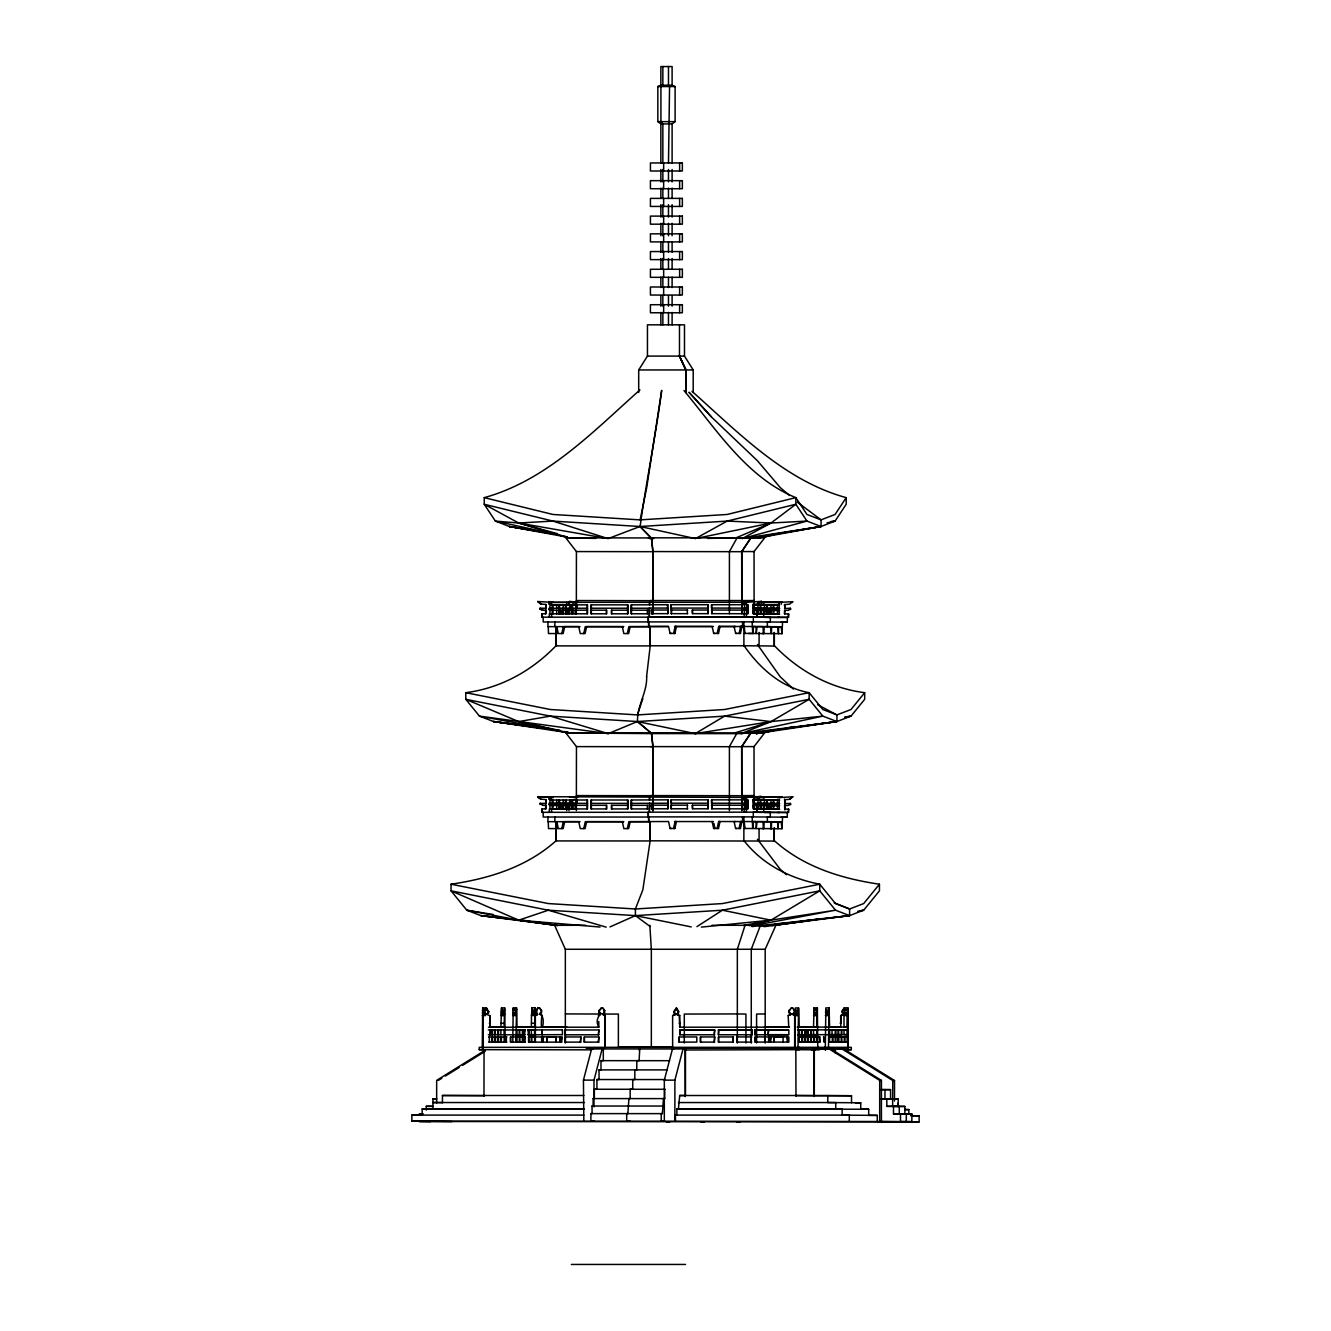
<?xml version="1.0" encoding="UTF-8"?>
<svg xmlns="http://www.w3.org/2000/svg" width="1331" height="1331" viewBox="0 0 1331 1331"><rect width="100%" height="100%" fill="white"/><g stroke="black" fill="none" stroke-linecap="round" stroke-linejoin="round"><path stroke-width="1.5" d="M440.012 1121.484L411.878 1121.234L411.878 1115.095L583.827 1115.112M422.177 1115.112L422.177 1108.973L583.161 1108.989M426.286 1110.104L426.286 1106.311L432.958 1106.311M436.568 1098.874L432.958 1098.874L432.941 1108.989L584.425 1108.989M436.651 1102.983L436.668 1080.373L485.199 1050.209M442.441 1102.55L442.441 1095.496L583.843 1095.496M512.784 1041.957L513.2 1007.866L516.544 1007.866L517.01 1027.116M515.962 1041.957L516.544 1007.866M516.079 1042.007L516.079 1036.849M516.994 1034.686L516.994 1029.861M519.223 1034.669L519.223 1029.845M519.722 1034.669L519.722 1029.845M522.401 1034.686L522.401 1029.845M522.9 1034.669L522.9 1029.845M528.307 1034.669L528.307 1029.828M528.989 1034.669L528.989 1029.828M531.368 1034.653L531.368 1029.811M531.468 1015.486L531.385 1027.066L534.563 1027.066L535.029 1014.372L535.162 1007.8L531.984 1007.8L531.468 1015.486L534.646 1015.486M532.167 1014.372L532.367 1012.725M534.646 1036.816L534.646 1041.973L531.884 1041.99L531.884 1036.832L534.646 1036.816L531.468 1036.816M535.361 1041.923L535.361 1015.503L537.591 1014.455L535.811 1010.578L537.89 1007.833L539.454 1007.833L541.65 1010.479L541.65 1012.409L539.554 1014.322C547.74 1016.335 539.321 1041.724 541.817 1015.503M535.727 1015.47L535.162 1007.8M536.326 1012.508L537.89 1007.833M537.075 1014.455L535.811 1012.508M542.333 1015.503L540.07 1013.49M539.554 1013.49L541.135 1012.409L541.135 1010.479L539.454 1007.833M541.7 1036.816L541.7 1041.973L541.7 1036.816L556.275 1036.832L555.759 1041.99L556.275 1036.832M556.208 840.926L556.225 821.643L556.208 840.926L650.06 840.959L650.077 821.709L629.679 821.693M629.663 626.668L650.077 626.685L650.044 645.918L556.208 645.884L556.208 626.602M565.342 1043.038L565.342 949.269L554.628 925.295L585.673 925.295M684.816 1048.961L591.596 1048.944L583.444 1080.123L583.827 1121.234M664.685 1089.274L664.685 1098.607L663.454 1098.607L662.372 1113.631L590.914 1113.614L590.897 1121.218L594.358 1121.234M663.454 1106.044L592.045 1106.028L592.045 1113.631L590.914 1113.614M664.685 1098.607L593.127 1098.591L593.127 1106.044L592.045 1106.028M593.992 1106.843L594.009 1080.123L602.144 1048.944L603.309 1048.961L603.309 1060.674L600.996 1060.657L600.996 1069.908L599.033 1069.891L599.033 1079.557L596.92 1079.541L596.92 1089.29L594.358 1089.257L594.358 1098.607L593.127 1098.591M639.329 1049.909L639.346 1046.881M774.259 827.583L774.259 841.059L650.027 840.826L650.01 821.576L648.679 821.526L648.247 812.16L757.206 812.176L757.206 808.799L753.163 808.799L753.163 799.465L758.171 799.049L761.299 796.537L746.691 797.336M648.264 617.118L648.713 626.485L650.044 626.502M648.729 821.676L648.729 817.034L543.198 817.034L543.198 812.309M648.713 626.635L648.729 621.993M649.362 812.176L649.728 803.209M667.563 608.067L649.345 608.067L649.345 617.035L757.206 617.052L757.206 613.658L754.278 613.791L754.278 604.84M649.362 604.707L649.345 602.344M651.391 805.172L651.757 808.799L651.391 805.172L667.58 805.172M651.391 610.031L651.741 613.658L651.391 610.031L667.563 610.031M652.922 810.612L652.955 746.608L651.458 732.865L750.95 732.998L741.783 746.724L741.766 810.729L741.633 746.608L750.784 732.865L764.643 732.865L754.011 746.608L754.095 803.109M652.955 613.707L652.972 551.566L651.491 537.824M664.319 1121.234L664.335 1080.14L672.471 1048.944L673.636 1048.961M651.391 808.782L667.946 808.799L667.946 805.072M631.144 803.358L667.946 803.209L667.946 799.848L667.946 808.799M667.929 613.658L667.563 604.707L667.929 613.658L651.375 613.658M671.123 604.707L671.49 613.658L671.123 604.707L708.075 604.723L708.075 608.084L671.49 608.084M671.49 805.072L671.14 808.782L671.14 799.848L708.092 799.848L708.092 803.209L671.49 803.209L671.14 799.848M877.279 1121.501L674.884 1121.234L674.884 1080.14L683.036 1048.944L685.482 1048.978L685.482 1095.563L679.708 1095.513L678.411 1109.006L868.694 1109.239L868.694 1115.378L877.279 1115.378L877.279 1121.501L911.868 1121.634L911.885 1114.03L893.5 1113.931L893.5 1106.344L904.88 1106.444L904.88 1114.03L911.885 1114.03M675.433 1121.251L675.433 1115.112L849.294 1115.128L849.294 1121.251M877.279 1115.378L842.14 1115.128L842.14 1108.989L676.863 1108.989L676.863 1115.128L675.433 1115.112M687.345 808.799L687.345 805.172M687.328 613.658L687.328 610.047M692.37 808.799L692.37 805.172L708.092 805.188L708.075 808.799L692.736 808.799L692.37 805.172M692.353 613.658L692.353 610.047L708.075 610.047L708.075 613.658L692.719 613.658L692.353 610.047M711.569 799.848L711.919 808.799L711.569 805.172L746.924 805.238L746.009 803.259L746.924 803.275L711.569 803.209L711.569 799.848L746.159 799.864M711.553 604.723L711.919 613.658L711.553 610.047L746.907 610.097L745.992 608.134L746.907 608.134L711.553 608.067L711.553 604.723L744.129 604.723M729.388 810.629L729.405 746.608L737.091 732.865M729.405 613.707L729.421 551.566L737.108 537.824L750.983 537.957L741.8 551.683L741.783 613.824L741.666 551.566L750.817 537.824L764.676 537.824L754.045 551.566L754.111 608.067M737.341 1043.038L737.341 949.269L745.061 925.295M745.027 633.44L744.212 626.518L742.565 626.502L742.565 621.843L743.896 621.86L743.896 645.751L774.293 646.017L774.293 632.558M744.096 617.102L744.695 604.39L743.43 601.446L745.659 601.446L747.972 602.278L552.032 602.344M743.863 840.793L743.879 816.901L742.532 816.885L742.532 821.526L744.179 821.543L744.994 828.464M744.096 812.226L744.695 799.515L743.447 796.587L745.676 796.587L747.972 797.419L548.688 796.737L553.23 797.552M745.56 808.865L745.576 799.914M746.325 812.226L746.924 799.515L743.946 799.099M746.308 617.102L746.924 604.39L743.946 603.958M781.114 817.184L787.287 817.184L787.287 812.459L753.296 812.16L753.296 816.885L752.148 816.901L752.697 828.464L753.512 821.56L756.008 821.576L756.258 828.498L757.073 821.593L763.062 821.643L763.312 828.564M540.902 604.041L537.791 601.529L540.902 604.041L545.91 604.457L545.91 608.217L539.887 608.217L542.499 610.18L545.91 610.18L545.91 613.791L541.867 613.791L541.867 617.185L753.313 617.118L753.313 621.843L752.165 621.86L752.73 633.423L753.546 626.518L756.041 626.535L756.274 633.456L757.089 626.552L763.096 626.602L763.329 633.523M756.557 610.047L759.169 608.084L756.557 610.047L753.146 610.047L753.146 613.658L753.163 604.324L758.154 603.908L761.282 601.396L758.154 603.908M753.662 808.915L753.163 805.188L756.773 805.322L756.773 808.949M753.662 803.342L753.163 799.465M753.645 613.774L753.645 610.164M753.645 608.2L753.645 604.84M754.278 803.525L754.278 799.981M754.544 808.949L754.544 805.322M756.84 617.035L756.757 610.197L754.278 610.164M756.857 812.176L756.857 808.799M757.988 805.255L757.988 808.982L760.201 808.982L760.201 800.031L754.028 799.998M757.988 803.392L757.988 800.031L760.201 800.031M759.069 840.959L759.069 829.396M759.186 804.207C759.003 801.761 759.086 806.336 756.224 805.188M759.103 645.918L759.103 632.425M760.201 604.89L757.971 604.89L757.971 613.841L760.201 613.841L760.201 604.89L754.028 604.856M761.498 604.923L761.498 602.411L779.567 601.778L781.779 601.778L781.28 604.274M763.395 805.388L761.182 805.388L761.182 808.998L763.395 808.998L763.395 805.388L760.783 805.371M763.395 610.247L761.166 610.247L761.166 613.857L763.395 613.857L763.395 610.247L760.766 610.23M763.711 617.251L763.728 608.284M763.728 604.923L763.728 602.411M763.728 812.392L763.728 803.425M764.443 604.956L764.443 613.89L769.867 613.924L769.867 610.313L764.044 610.264L764.044 613.874L766.673 613.89L766.673 604.956M764.709 1041.99L764.709 1036.832M765.026 612.044L765.026 608.317M765.075 1034.669L765.075 1029.828M765.192 1043.038L765.192 949.269L775.906 925.295L772.047 925.295M767.255 800.097L767.255 809.032L769.884 809.065L769.884 805.455L767.255 805.421M767.371 626.651L767.371 621.993L770.316 621.993L770.316 617.351L753.313 617.118M767.255 604.956L767.238 613.907L769.867 613.924M767.338 821.676L767.338 817.034L770.283 817.034L770.283 812.392L764.11 812.392M767.638 613.924L767.638 610.313M767.654 809.065L767.654 805.455M768.087 1034.669L768.603 1029.828L768.087 1034.669L788.251 1034.669M768.453 613.924L768.453 610.313M768.469 809.065L768.469 805.455M769.152 1036.832L768.636 1041.99L768.636 1036.832L783.61 1036.832M770.948 608.367L770.948 605.006M770.948 803.508L770.948 800.147M773.81 805.488L773.793 809.098L779.667 809.148L770.948 809.098L770.948 805.471L779.667 805.538L773.527 805.505M773.81 803.508L773.81 800.164M773.793 613.957L773.793 610.347M773.793 608.383L773.793 605.023M777.437 800.214L777.437 809.148L773.527 809.115M777.437 614.007L777.437 610.397M777.437 608.616L777.437 605.073M779.201 809.082L779.201 800.131M779.184 613.94L779.201 605.006M783.094 1041.99L783.094 1036.832M784.907 610.23L784.558 613.94L784.558 610.33L787.969 610.33L790.581 609.348L790.215 608.367L790.581 609.348M784.558 604.607L784.907 608.367L784.558 604.607L789.566 604.191L792.677 601.679L792.427 602.494M784.924 803.508C784.175 787.403 785.456 821.66 784.558 805.455L787.969 805.471L790.581 804.49L790.231 803.491L790.581 804.49M788.251 812.459L788.618 809.082L788.618 812.459L777.92 812.459M788.235 617.318L788.601 613.94L788.601 617.334L777.903 617.318M802.011 1029.845L802.011 1034.669L797.568 1034.669M806.237 1029.845L805.721 1034.669L806.237 1029.845L841.308 1029.845L841.308 1034.669L838.131 1034.669L838.131 1029.845M851.524 1102.783L851.524 1095.729L814.306 1095.729L814.322 1049.144M819.963 1042.007L819.447 1036.849L819.963 1042.007L798.65 1042.106L798.65 1036.949L813.823 1036.899L813.823 1042.057L811.378 1042.057L811.378 1036.899L813.823 1036.899M679.708 1095.513L827.799 1095.513L827.799 1102.567L860.741 1102.783L860.741 1109.239L868.694 1109.239M835.369 1053.17L835.369 1049.261L818.465 1049.144M835.735 1109.006L835.735 1102.55L678.411 1102.55M843.505 1014.405L841.209 1015.52L840.693 1027.099L797.202 1027.099M840.693 1023.24L840.693 1015.52L842.989 1014.405L841.758 1011.477L844.32 1007.833L842.273 1011.46L843.505 1013.773M847.298 1015.52L847.814 1048.046L847.814 1015.52L844.02 1015.503L844.02 1027.066L847.198 1027.066L847.83 1007.833L848.246 1048.013L816.269 1048.046M879.691 1121.501L879.708 1080.406L829.446 1049.144L831.16 1049.161L881.421 1080.406L881.405 1121.517M884.982 1098.94L884.982 1089.59M881.405 1098.89L898.209 1098.99L898.209 1106.444L886.812 1106.344L886.812 1098.89M890.572 1098.99L890.572 1089.64L881.089 1089.557M892.619 1106.394L892.802 1080.522L842.54 1049.261L844.253 1049.277L894.515 1080.539L894.499 1101.086M898.059 1106.377L898.059 1103.149M899.29 1113.98L899.29 1106.394M900.488 1113.931L900.488 1121.517L911.868 1121.634M906.278 1121.584L906.295 1113.98L893.5 1113.931M908.84 1113.698L908.84 1109.605L904.747 1109.572L908.84 1109.605M430.662 1121.6L419.282 1121.501L919.122 1121.9L919.122 1115.761L911.136 1115.677M485.216 1049.76L479.227 1049.66L479.243 1047.331L851.291 1047.331L851.291 1049.66L845.318 1049.76M483.968 1096.262L484.051 1049.677M576.34 613.707L576.423 551.566L565.775 537.824L651.408 537.957L652.872 551.683L652.789 613.824M576.356 810.629L576.456 746.608L565.808 732.865L651.441 732.998L652.905 746.724L652.822 810.729M744.428 828.464L771.364 828.631L771.614 821.726L777.603 821.776L777.853 828.697L778.668 821.776L781.164 821.809L781.979 828.731L782.545 817.167L787.287 817.184L752.148 816.901M748.571 633.473L782.012 633.689L782.561 622.143L787.32 622.143L787.32 617.434L764.144 617.351M779.051 604.274L779.567 601.778M743.447 796.587L781.796 796.903L753.246 797.618M500.905 1027.183L501.488 1007.916L504.665 1007.916L505.231 1042.023M488.477 1027.183L504.083 1027.183L504.665 1007.916M797.935 1027.199L813.54 1027.133L814.006 1007.883L817.35 1007.9L817.766 1048.079L794.823 1048.163L795.389 1007.95L798.567 1007.95L799.149 1027.216L816.718 1027.133L817.35 1007.9M844.02 1015.503L844.486 1007.833L847.83 1007.833M482.304 1048.113L482.704 1007.933L483.236 1010.578M482.371 1010.678L485.549 1010.678L486.048 1007.933L482.704 1007.933M798.001 1048.163L798.567 1007.95M825.303 1048.096L825.869 1007.883L829.047 1007.883L829.646 1027.149M828.481 1048.096L829.047 1007.883M646.567 676.83L650.377 644.52M650.077 841.242L642.856 889.774L635.403 908.99L635.403 915.612L650.077 926.459M661.707 390.499C655.701 435.969 646.217 481.29 640.128 526.51L651.907 538.539M661.623 390.499L646.716 487.595L640.128 519.872L727.175 514.465L795.838 497.644L806.969 514.465L821.061 519.872L835.086 514.465L846.2 497.644C784.625 480.741 738.406 432.575 692.02 391.331M773.86 645.119C798.034 670.558 829.679 688.21 864.684 692.686L864.684 699.307L850.991 716.128L836.9 721.535L741.217 733.647L651.724 733.581L637.516 721.535C636.917 706.112 647.116 692.569 646.683 676.83M675.116 626.485L673.602 633.406L674.933 633.423L676.447 626.502L675.116 626.485L712.135 626.502L713.682 633.406L715.013 633.423M718.69 626.502L717.176 633.406L718.507 633.423L720.038 626.502L718.69 626.502L742.565 626.502M674.917 828.464L676.431 821.543L675.083 821.526L673.569 828.448L674.917 828.464L670.075 828.448L668.528 821.526L628.881 821.676L627.334 828.597M740.452 633.423L741.983 626.502L740.635 626.502L739.121 633.406L740.452 633.423L735.627 633.406L734.08 626.502L735.427 626.502L719.405 626.485M718.657 821.526L717.143 828.448L718.49 828.464L720.004 821.543L718.657 821.526L756.008 821.576M740.435 828.464L741.949 821.543L740.618 821.526L739.088 828.448L740.435 828.464L735.594 828.448L734.063 821.526L735.394 821.543M561.798 633.556L563.346 626.635M564.677 626.635L563.146 633.556L558.305 633.556L556.791 626.635M583.743 633.556L585.291 626.635L623.657 626.635M586.622 626.635L585.091 633.556L580.249 633.556L578.735 626.635M561.815 828.597L563.346 821.676M564.693 821.676L563.146 828.597L558.321 828.597L556.807 821.676M583.76 828.597L585.307 821.676L623.657 821.676M627.334 633.556L628.864 626.635L668.345 626.502M586.638 821.676L585.108 828.597L580.266 828.597L578.752 821.676M630.195 626.635L628.665 633.556L623.823 633.556L622.309 626.635M630.212 821.676L628.681 828.597L623.84 828.597L622.326 821.676M483.236 1012.525L482.97 1014.422M568.187 732.732L493.568 721.535L479.476 716.128L465.783 699.307L465.783 692.686L550.352 709.506L637.399 714.913L642.806 698.592M760.933 796.537L758.171 799.049M789.566 799.332L792.694 796.82L789.566 799.332L784.558 799.748M598.95 1010.628L601.679 1007.966L598.95 1010.628L598.95 1012.558L601.063 1013.623L598.95 1012.558M673.736 1012.858L675.499 1013.873L673.736 1011.577L676.63 1007.95L678.694 1011.577L676.93 1014.521L679.758 1015.62L679.742 1027.216L788.734 1027.166L788.202 1015.603L790.98 1014.422L788.884 1012.508L788.884 1010.578L791.596 1007.933M760.483 925.295L751.266 949.269L751.266 1043.121M482.72 1048.196L482.704 1015.669L485.05 1014.555L483.819 1011.61L486.181 1007.983L488.76 1011.61L487.013 1014.555L489.825 1015.653L489.825 1027.249L598.8 1027.216L598.8 1021.426M485.565 1013.906L484.318 1011.61L486.697 1007.983M638.697 392.479L638.697 369.951L647.448 356.092L647.448 324.831L684.483 324.831L684.483 356.092L693.201 369.951L693.201 392.479M864.684 692.686L850.991 709.506L836.9 714.913L822.841 709.506L809.148 692.686C781.314 687.595 759.485 668.062 743.846 645.369M774.01 840.377C803.342 866.897 841.109 878.56 879.442 884.217L863.686 903.566L849.594 908.99L835.502 903.566L819.746 884.217C790.132 878.46 762.779 864.668 743.879 840.543M674.251 1012.858L675.033 1010.162M639.928 389.933C593.077 431.643 546.475 480.508 484.251 497.644L484.251 504.266L495.382 521.087L509.474 526.51L567.222 537.142M556.608 645.119C532.433 670.558 500.772 688.21 465.783 692.686M487.013 1013.906L488.76 1012.908M676.93 1013.873L678.694 1012.858M586.139 1048.163L605.256 1048.163L605.256 1015.636L603.026 1014.588L604.79 1010.711L602.727 1007.983L601.163 1007.966M603.026 1013.623L604.806 1012.641M792.943 1013.59L794.723 1012.608L792.943 1014.555L795.173 1015.603L792.943 1014.555M672.105 123.899L675.1 121.637L675.1 86.548L672.105 85.234L660.858 85.234L657.847 86.548L657.847 121.637L660.858 123.899L672.105 123.899L672.105 163.264M556.474 840.377C527.143 866.897 489.375 878.56 451.043 884.217L451.043 890.838L466.798 910.204L480.89 915.612L556.275 925.361M788.884 1010.578L790.481 1009.547M696.928 926.626L722.45 910.204L819.746 890.838L835.502 910.204L849.594 915.612L863.686 910.204L879.442 890.838L879.442 884.217M438.365 1080.389L441.842 1078.243M445.303 1076.08L459.178 1067.462M462.639 1065.299L485.183 1051.29M537.591 1014.455L535.361 1015.503M568.187 732.516L479.476 716.128L608.234 733.647L637.399 721.535L651.757 733.597L567.855 732.982L518.674 721.585L465.783 699.307L550.352 716.128L637.399 721.535L695.248 733.631L724.58 716.128L809.148 699.307L822.841 716.128L836.933 721.535L836.9 714.913L817.716 704.731M598.285 1015.636C605.073 1011.676 593.06 1017 598.8 1027.216M788.202 1015.603L790.98 1014.422M482.704 1015.669L485.565 1014.555M672.621 1015.62L675.499 1014.521L672.621 1015.62L672.637 1048.163L795.189 1048.113M609.997 926.908L635.403 915.612L722.45 910.204L770.932 920.17L835.502 910.204L751.965 925.81M781.214 532.916L757.256 538.157L820.994 526.51L835.086 521.087L846.2 504.266L846.2 497.644M651.608 538.556L639.978 526.51L608.084 538.622L552.931 521.087L484.251 504.266L518.674 523.016L568.653 537.94L595.623 538.406M759.801 602.494L781.779 601.778M777.271 797.702L779.567 796.903M779.484 797.702L781.796 796.903M734.679 732.982L770.998 721.585L822.841 716.128L741.217 733.647L770.998 721.585L809.148 699.307L809.148 692.686L724.58 709.506L637.516 714.913M763.728 537.358L773.344 534.496M759.169 537.524L765.009 535.911M749.553 925.711L770.932 920.17L819.746 890.838L819.746 884.217L722.45 903.566L635.403 908.99L548.339 903.566L451.043 884.217M762.613 732.982L774.409 730.237M827.1 522.85L835.086 521.087L831.21 521.419M748.255 733.597L836.933 721.535L756.224 733.631L766.14 731.484M697.411 538.19L771.015 523.016L806.969 521.087L821.061 526.51L821.061 519.872L797.319 502.136M743.214 925.527L770.932 920.17L701.37 927.108M811.76 920.17L817.75 919.022M857.696 911.352L863.686 910.204L859.61 910.87M756.224 733.631L782.428 728.789M788.484 727.674L794.54 726.56M844.935 717.243L850.991 716.128L845.118 716.943M749.237 538.556L821.061 526.51L744.212 538.306M750.235 538.206L820.994 526.51M772.146 925.078L776.223 924.413M780.282 923.747L784.358 923.098M695.248 733.631L770.998 721.585L724.58 716.128L637.516 721.535M774.709 925.344L809.697 920.453M749.17 733.581L836.9 721.535M771.847 925.561L809.764 920.436M764.027 926.675L849.594 915.612L849.594 908.99L834.221 902.817M759.103 926.426L849.594 915.612L751.948 926.576M801.595 921.035L809.73 920.337M761.282 601.396L747.04 602.211M778.086 602.494L792.677 601.679M747.057 797.352L761.299 796.537M778.086 797.618L792.694 796.82M707.543 538.406L735.81 537.94L771.015 523.016L795.838 504.266L795.838 497.644C746.758 477.629 716.727 429.78 683.968 390.532M765.192 1013.923L756.59 1014.072L756.59 1042.972M828.414 1027.133L847.198 1027.066M797.851 1029.944L810.829 1029.911L810.829 1034.736L797.851 1034.786M828.331 1029.878L847.215 1029.811L847.215 1034.653L828.331 1034.719M816.735 1034.719L811.311 1034.736L811.311 1029.911L816.735 1029.878L816.735 1034.719L813.557 1034.719L813.557 1029.878M847.215 1036.816L844.935 1036.832L844.935 1041.99L847.215 1041.973L847.215 1036.816L829.13 1036.882L829.13 1042.04L847.215 1041.973M604.108 1014.039L618.383 1014.072L618.383 1047.098L671.939 1047.148M649.545 538.589L653.687 538.573M602.727 1007.983L604.79 1010.711M792.644 1007.933L794.723 1010.678L792.644 1007.933L791.08 1007.933M486.181 1007.983L487.462 1010.196M676.115 1007.95L677.396 1010.162M486.946 1010.196L488.76 1011.61M676.88 1010.162L678.694 1011.577M788.884 1012.508L790.98 1013.59M603.026 1014.588L605.256 1015.636M489.825 1015.653L489.825 1027.249M676.93 1014.521L679.758 1015.62M531.468 1023.206L534.646 1023.206M679.243 1015.62L679.742 1027.216M515.779 1027.099L534.563 1027.066M515.613 1029.845L525.129 1029.828M527.658 1029.828L534.546 1029.811L534.546 1034.653L527.658 1034.653M524.797 1029.978L524.281 1034.819L524.797 1029.978L488.311 1029.928M528.507 1029.978L529.023 1034.819L528.507 1029.978L561.898 1029.828M562.431 1029.978L562.431 1034.803M564.926 1029.978L564.926 1034.803L564.926 1029.978L598.917 1029.961L598.401 1034.786L598.917 1029.961M714.73 1034.769L679.858 1034.786L679.858 1029.961L714.73 1029.944L714.215 1034.786L714.73 1029.944M752.348 1034.769L718.424 1034.769L718.424 1029.944L752.348 1029.928L751.832 1034.769L752.348 1029.928M788.834 1029.911L788.834 1034.753L754.86 1034.769L754.86 1029.928L788.251 1029.828M515.613 1034.686L525.129 1034.669M679.858 1034.786L680.374 1029.961M718.424 1034.769L718.94 1029.944M754.86 1034.769L755.376 1029.928M528.989 1036.832L531.202 1036.832L531.202 1041.99L528.59 1042.14L528.59 1036.982L529.106 1042.14M489.292 1036.999L489.425 1042.073M510.555 1036.999L510.555 1042.156L510.555 1036.999L524.813 1036.982L524.813 1042.14M524.813 1036.982L524.298 1042.14M543.381 1036.982L542.882 1042.14L543.381 1036.982L528.59 1036.982M546.908 1036.982L546.908 1042.14L546.908 1036.982L561.882 1036.982L561.366 1042.14L561.882 1036.982M565.292 1036.982L565.309 1042.123L565.292 1036.982L580.915 1036.965L580.399 1042.123L580.915 1036.965M584.342 1036.965L584.342 1042.123L584.342 1036.965L598.917 1036.965L598.401 1042.123L598.917 1036.965M679.226 1036.965L679.226 1042.123L679.226 1036.965L696.795 1036.949L696.795 1042.106L679.226 1042.123M700.489 1036.949L700.489 1042.106L700.489 1036.949L714.73 1036.949L714.215 1042.106L714.73 1036.949M718.524 1036.949L718.524 1042.106L718.524 1036.949L733.314 1036.949L732.799 1042.09L733.314 1036.949M736.825 1036.949L736.825 1042.09L736.825 1036.949L751.799 1036.932M755.226 1036.932L755.226 1042.09L755.226 1036.932L770.849 1036.932L770.333 1042.09L770.849 1036.932M774.259 1036.932L774.259 1042.09L774.259 1036.932L788.834 1036.916L788.834 1042.073L755.226 1042.09M811.561 1049.726L815.67 1049.726M845.069 1049.677L851.291 1049.66M657.847 86.548L675.1 86.548M657.847 121.637L675.1 121.637M647.448 356.092L684.483 356.092M638.697 369.951L693.201 369.951M648.397 537.824L737.108 537.824M652.972 551.566L741.8 551.683M741.666 551.566L754.045 551.566M650.643 600.547L754.111 600.547M569.435 602.344L569.186 601.529L577.687 601.995M552.165 608.284L552.165 604.524L549.187 604.108L548.671 601.595L553.214 602.411M548.721 602.411L576.839 602.411M549.187 604.108L552.165 604.524M572.663 604.041L577.305 604.457M545.91 604.457L545.544 613.791M744.695 604.39L746.924 604.39M550.918 604.856L587.52 604.856L587.52 613.791L549.337 613.857L549.337 617.251M667.929 604.723L631.127 604.856L631.127 613.791L647.681 613.791M550.801 604.923L558.904 604.923L558.904 613.857M559.27 604.923L565.442 604.923L565.442 613.857M572.247 604.923L576.439 604.923M753.013 605.006L757.406 605.006M761.066 605.006L779.667 605.073L773.527 605.039M759.169 608.084L753.146 608.084L753.163 604.324M587.52 608.217L549.021 608.284L549.437 610.247L587.52 610.18M590.997 608.217L627.933 608.217M631.127 608.217L649.711 608.217M753.013 608.35L757.406 608.367M757.971 608.25L760.201 608.25L754.028 608.217M761.066 608.35L779.667 608.433L773.527 608.4M784.558 608.367L790.581 608.367M539.887 609.199L542.865 610.18M549.021 609.265L551.666 610.247M743.779 609.116L745.992 609.116M687.694 610.047L671.49 610.047M590.997 610.18L606.703 610.18L606.703 613.791L590.997 613.791L590.997 604.856L627.933 604.856L627.933 613.791L611.378 613.791L611.378 610.18L627.933 610.18M631.127 610.18L647.681 610.18M756.757 610.197L754.527 610.197L754.527 613.807L756.757 613.807M757.971 610.23L760.201 610.23L757.572 610.197L757.572 613.807L760.201 613.841M764.443 610.28L769.867 610.313M671.123 613.658L687.694 613.658M711.553 613.658L746.907 613.724M753.146 613.658L757.206 613.658M784.558 613.94L788.601 613.94M753.313 621.843L543.181 621.993L543.181 617.268M781.131 622.143L787.32 622.143L752.165 621.86M648.713 626.485L668.561 626.485L670.092 633.406L671.44 633.423M580.066 626.635L547.939 626.635L547.939 621.993M674.518 626.518L713.483 626.502M739.82 626.468L756.041 626.535M756.89 626.602L770.582 626.668L771.398 633.589L771.647 626.685L777.637 626.735L778.452 633.656L778.702 626.751L781.197 626.768L782.012 633.689M771.431 626.735L781.197 626.768M670.092 633.406L674.933 633.423M713.682 633.406L718.507 633.423M744.462 633.423L753.296 633.44M557.323 633.556L548.488 633.556L548.239 626.635M743.896 645.751L650.044 645.785L650.044 626.535M650.643 746.608L741.783 746.724M741.633 746.608L754.011 746.608M650.659 795.589L741.766 795.705M741.7 795.589L754.078 795.589M542.865 805.322L539.904 803.358L545.926 803.358L545.926 799.598L540.918 799.182L537.791 796.67L552.398 797.485M538.057 797.485L540.918 799.182M761.515 797.552L763.728 797.552L763.728 800.064L761.515 800.064M548.738 797.552L549.187 799.249L552.182 799.665L552.182 803.425L549.038 803.425L549.453 805.388L552.182 805.388L552.182 808.998L549.354 808.998L549.354 812.392M744.695 799.515L746.924 799.515M545.926 799.598L545.56 808.932M549.187 799.249L552.182 799.665M552.764 800.064L587.52 799.998L587.52 808.932L552.931 808.932L553.047 800.064M667.946 799.848L631.144 799.998L631.144 808.932L647.698 808.932M753.03 800.131L757.422 800.131M761.082 800.131L779.667 800.214L773.527 800.181M552.931 803.358L587.52 803.358M590.997 803.358L627.949 803.358M760.201 803.392L753.529 803.225M552.764 803.425L558.904 803.425M559.286 803.425L565.459 803.425M566.024 803.425L571.931 803.425M572.247 803.425L576.456 803.425M761.082 803.491L779.667 803.575L773.527 803.541M784.558 803.491L790.581 803.508M743.779 804.257L746.009 804.257M539.904 804.34L540.253 803.358M549.038 804.406L551.683 805.388M542.516 805.322L545.926 805.322L545.926 808.932L541.867 808.932L541.867 812.309L649.362 812.309L649.362 803.358M552.931 805.322L587.52 805.322M590.997 805.322L606.72 805.322L606.72 808.932L590.997 808.932L590.997 799.998L627.949 799.998L627.949 808.932L611.395 808.932L611.395 805.322L627.949 805.322M631.144 805.322L647.698 805.322M687.694 805.172L671.49 805.172M757.988 805.355L760.201 805.355L757.589 805.338L757.589 808.949L760.201 808.982M552.764 805.388L558.904 805.388M565.459 805.388L562.83 805.388L562.83 808.998L565.459 808.998L565.459 800.064M566.024 805.388L568.653 805.388L568.653 808.998L566.024 808.998L566.024 800.064M571.931 805.388L569.302 805.388L569.302 808.998L571.931 808.998L571.931 800.064M572.496 805.388L575.125 805.388L575.125 808.998L572.496 808.998L572.496 800.064M764.46 805.421L769.884 805.455M671.14 808.782L687.694 808.799M711.569 808.799L746.924 808.849M552.764 808.998L558.904 808.998L558.904 800.064M769.884 809.065L764.46 809.032L764.46 800.097L766.689 800.097L766.673 809.032L764.061 809.015L764.061 805.388L766.689 805.421M784.558 809.082L788.618 809.082M648.247 816.885L753.296 816.885M580.083 821.676L547.939 821.676L547.939 817.034M674.501 821.56L713.449 821.543M756.857 821.643L770.549 821.709L771.364 828.631M771.414 821.776L781.164 821.809M557.34 828.597L548.505 828.597L548.256 821.676M712.118 821.526L713.649 828.448L718.49 828.464M781.979 828.731L770.15 828.697M711.952 925.295L752.78 925.295M565.342 949.269L765.192 949.269M482.604 1009.414L485.782 1009.414M513.101 1009.364L516.278 1009.364M817.45 1009.38L814.273 1009.38L814.006 1007.883M844.386 1009.43L847.564 1009.43M516.644 1009.48L513.467 1009.48L513.367 1007.866M813.907 1009.497L817.084 1009.497M501.371 1010.113L504.549 1010.113M531.851 1010.013L535.328 1010.013M795.206 1010.162L798.4 1010.162M825.686 1010.096L828.88 1010.096M813.64 1010.545L816.818 1010.545M844.12 1010.479L847.298 1010.479M512.868 1010.612L516.045 1010.612M501.155 1011.543L504.333 1011.543M531.651 1011.427L534.829 1011.444M795.006 1011.577L798.184 1011.577M825.486 1011.51L828.664 1011.51M813.64 1012.475L816.818 1012.475M844.12 1012.409L847.298 1012.409M482.371 1012.608L485.549 1012.608M512.868 1012.542L516.045 1012.542M531.651 1012.725L534.829 1012.725M501.155 1012.824L504.333 1012.824M795.006 1012.858L798.184 1012.858M825.486 1012.808L828.664 1012.808M482.571 1013.59L485.748 1013.59M513.067 1013.523L516.245 1013.523M813.907 1013.54L817.084 1013.54M844.386 1013.473L847.564 1013.473M501.354 1013.839L504.532 1013.839M531.851 1013.74L535.345 1013.74M795.206 1013.873L798.384 1013.873M825.686 1013.806L828.864 1013.806M531.851 1014.372L535.345 1014.372M813.907 1014.388L817.084 1014.388M844.386 1014.322L847.564 1014.322M482.571 1014.555L485.748 1014.555M501.354 1014.472L504.532 1014.472M513.067 1014.488L516.245 1014.488M795.206 1014.521L798.384 1014.521M825.686 1014.455L828.864 1014.455M482.304 1015.603L485.482 1015.603M500.988 1015.586L504.166 1015.586M512.784 1015.536L515.962 1015.536M794.823 1015.62L798.001 1015.62M813.54 1015.57L816.718 1015.57M825.303 1015.553L828.481 1015.553M840.177 1023.24L841.209 1023.24M489.309 1023.389L490.34 1023.389M500.905 1023.323L504.166 1023.323M679.243 1023.356L680.257 1023.356M541.817 1027.066L566.89 1027.083M764.46 1027.083L789.533 1027.083M797.568 1029.845L804.739 1029.928L804.739 1034.769L801.561 1034.769L801.561 1029.928M847.215 1029.811L844.037 1029.811L844.037 1034.653L847.215 1034.653M679.858 1029.961L714.215 1029.944M718.424 1029.944L751.832 1029.928M754.86 1029.928L788.318 1029.928M806.237 1034.669L840.061 1034.686M488.311 1034.753L524.797 1034.819M528.507 1034.819L561.898 1034.653M564.926 1034.803L598.917 1034.786M810.829 1034.736L807.651 1034.736L807.651 1029.911M522.151 1036.849L525.329 1036.849L522.983 1036.849L522.983 1042.007L525.329 1041.99L510.555 1042.156M813.557 1036.882L819.963 1036.849M488.677 1036.932L506.861 1036.999M488.677 1042.073L506.861 1042.156M528.59 1042.14L561.882 1042.123M565.309 1042.123L580.915 1042.123M584.342 1042.123L598.917 1042.123M700.489 1042.106L714.73 1042.106M718.524 1042.106L733.314 1042.09M736.825 1042.09L751.799 1042.09M818.099 1049.144L831.16 1049.161M833.273 1049.277L844.253 1049.277M600.996 1060.657L669.576 1060.691M599.033 1069.891L667.33 1069.891M596.92 1079.541L665.3 1079.557M583.444 1080.123L594.009 1080.123M664.335 1080.14L674.884 1080.14M594.358 1089.257L665.217 1089.29M880.723 1089.64L890.572 1089.64M484.234 1095.712L442.441 1095.496M584.425 1102.534L432.941 1102.534L442.741 1102.617M855.217 1102.783L860.741 1102.783M886.812 1106.344L904.88 1106.444M422.776 1113.914L419.282 1113.897L423.008 1113.947M910.837 1115.761L919.122 1115.761M411.878 1121.234L674.884 1121.234M571.365 1264.45L685.532 1264.45M576.423 551.566L652.872 551.683M576.356 600.547L652.806 600.664M564.377 626.602L578.652 626.618M586.821 626.618L623.54 626.651M576.456 746.608L652.905 746.724M576.373 795.589L652.839 795.705M564.394 821.643L578.669 821.66M586.838 821.66L623.557 821.693M479.227 1049.66L591.513 1049.843M565.342 1013.923L600.031 1014.022M757.821 602.361L779.484 602.56M708.075 604.723L708.075 613.658M760.766 608.267L773.161 608.367M773.161 610.347L770.682 610.313L770.682 613.924L773.161 613.957L773.178 605.006L760.766 604.906L760.766 613.841L763.395 613.857M773.527 610.363L779.667 610.397L770.948 610.347L770.948 613.957L779.65 614.007L773.527 613.974M755.991 617.185L779.184 617.384M770.582 626.668L764.16 626.618L763.894 633.523L762.563 633.589M735.627 633.406L736.958 633.423M649.728 797.336L649.728 799.848M708.092 799.848L708.075 808.799M760.783 803.392L773.178 803.508M756.773 805.322L754.278 805.305L754.278 808.915L757.206 808.799M773.178 805.471L770.699 805.455L770.699 809.065L773.178 809.098L773.178 800.147L760.783 800.031L760.783 808.982L763.395 808.998M755.991 812.326L779.201 812.526M770.549 821.709L764.127 821.66L763.878 828.564L762.53 828.631M735.594 828.448L736.925 828.464M713.649 828.448L714.98 828.464L713.832 823.273M670.075 828.448L671.406 828.464M819.397 1049.86L795.838 1049.677L795.971 1096.262M639.729 1048.961L639.113 1060.674L636.8 1060.657L636.784 1069.908L634.837 1069.891L634.837 1079.557L632.724 1079.541L632.724 1089.29L630.162 1089.257L630.162 1098.607L628.931 1098.591L627.833 1113.631L626.701 1113.614L626.701 1121.218L630.145 1121.251M591.596 1048.944L593.376 1048.961M879.708 1080.406L881.421 1080.406M892.802 1080.522L894.515 1080.539M827.799 1095.513L851.524 1095.729M796.354 1095.563L814.306 1095.729M881.089 1098.907L898.209 1098.99M432.958 1098.874L436.684 1098.907M426.286 1106.311L431.876 1106.36M676.863 1108.989L678.411 1109.006M422.177 1108.973L432.459 1109.072M662.372 1113.631L661.241 1113.614L661.224 1121.218L664.685 1121.251M411.878 1115.095L421.927 1115.178M879.175 1121.517L890.572 1121.634M891.138 1121.634L919.122 1121.9M736.642 1121.883L740.103 1121.917M700.838 1121.883L704.299 1121.917M666.315 1121.883L669.776 1121.917M440.594 1121.501L451.974 1121.6M569.186 601.529L577.321 601.995M537.791 601.529L550.352 602.228M569.202 796.67L577.687 797.136M537.791 796.67L552.032 797.485M639.978 519.872L552.931 514.465L484.251 497.644M639.978 526.51L552.931 521.087L518.674 523.016L495.382 521.087L567.206 536.842M600.048 927.042L518.724 920.17L466.798 910.204L493.235 914.497M573.861 799.315L577.321 799.598M737.407 538.107L740.602 538.439M507.344 918.59L480.89 915.612L528.191 921.268M511.403 919.039L517.509 919.721M523.615 920.403L529.705 921.102M535.811 921.784L539.887 922.233M532.3 921.767L548.755 923.731M532.317 726.859L493.568 721.535L524.081 725.412M493.518 721.535L541.9 728.107M545.926 728.656L549.953 729.205M556.009 730.037L560.035 730.586M556.641 925.295L518.724 920.17L451.043 890.838L548.339 910.204L606.187 927.141M536.41 727.425L542.516 728.257M546.608 728.822L550.685 729.388M554.761 729.937L558.837 730.503M557.839 925.627L518.724 920.17L548.339 910.204L635.403 915.612L691.238 926.908M531.651 529.921L509.407 526.51L553.297 533.864M509.474 526.51L537.774 531.185M541.817 531.851L545.86 532.516M549.903 533.199L553.946 533.864M606.054 538.256L518.674 523.016L557.656 533.764M560.351 730.619L518.674 721.585L550.352 716.128L608.234 733.647M564.311 731.484L568.287 732.349M548.671 601.595L550.984 602.411L551.417 604.108M548.688 796.737L551.001 797.552L551.417 799.249M743.43 601.446L745.743 602.278L746.159 603.958M789.632 495.531L780.265 487.595L757.439 460.759L711.353 416.886L688.992 392.279L711.42 416.886M786.438 874.75L780.232 869.293L757.422 839.229M793.392 689.075L780.265 676.83L757.439 644.52M685.781 392.479L685.781 369.951L679.476 356.092L679.476 324.831M685.781 369.951L679.476 356.092L686.097 369.951L686.097 392.479M502.053 1015.586L501.488 1007.916M746.175 799.099L745.676 796.587M532.367 1011.427L531.984 1007.8M649.844 925.295L651.341 949.269L651.341 1047.198M556.508 626.635L556.757 633.556M556.524 821.676L556.774 828.597M825.37 1046.881L825.37 1050.109M825.37 1047.331L825.386 1049.909M813.807 1049.86L813.923 1096.445M799.449 1047.331L799.449 1049.66L685.099 1049.993L685.232 1096.578M639.346 1047.331L639.346 1050.109M794.657 1015.603L794.674 1048.113M794.208 1010.678L794.208 1012.608M793.459 1013.59L793.459 1014.555M790.481 1013.59L790.481 1014.422M789.399 1010.578L789.399 1012.508M774.293 632.524L774.293 646.017M774.259 829.496L774.259 841.059M751.283 1036.932L751.283 1042.09M678.178 1011.577L678.178 1012.858M604.74 1015.636L604.74 1048.163M604.291 1010.711L604.291 1012.641M603.542 1013.623L603.542 1014.588M600.547 1013.623L600.547 1014.472M599.466 1010.628L599.466 1012.558M506.346 1036.999L506.346 1042.156M488.244 1011.61L488.244 1012.908M483.22 1015.653L483.22 1048.196M841.791 1029.845L841.791 1034.669M838.613 1029.845L838.613 1034.669M838.048 1036.849L838.048 1042.007M835.901 1029.861L835.901 1034.703M835.219 1029.861L835.219 1034.703L832.041 1034.703L832.041 1029.861M829.662 1029.895L829.662 1034.719M808.133 1029.911L808.133 1034.736M807.568 1036.916L807.568 1042.073M805.421 1029.928L805.421 1034.753M799.182 1029.961L799.182 1034.786M745.926 1042.972L745.926 1014.072L737.341 1013.923L684.3 1014.072L684.3 1042.972M679.625 162.948L679.625 171M679.625 180.667L679.625 188.719M679.625 198.386L679.625 206.438M679.625 216.104L679.625 224.174M679.625 233.84L679.625 241.893M679.625 251.559L679.625 259.612M679.625 269.278L679.625 277.33M679.625 286.997L679.625 295.049M679.625 304.716L679.625 312.768M672.105 85.234L672.105 66.55L660.858 66.55L660.858 85.234M672.105 169.47L672.105 181.898M672.105 188.12L672.105 198.469M672.105 204.691L672.105 217.119M672.105 223.325L672.105 235.77M672.105 241.976L672.105 252.341M672.105 258.547L672.105 268.912M672.105 277.197L672.105 287.546M672.105 295.831L672.105 306.197M672.105 312.402L672.105 324.831M668.478 66.55L668.478 85.234L669.56 86.548L668.478 163.264M668.478 169.47L668.478 181.898M668.478 188.12L668.478 198.469M668.478 204.691L668.478 217.119M668.478 223.325L668.478 235.77M668.478 241.976L668.478 252.341M668.478 258.547L668.478 268.912M668.478 277.197L668.478 287.546M668.478 295.831L668.478 306.197M668.478 312.402L668.478 324.831M663.653 162.948L663.653 171M663.653 180.667L663.653 188.719M663.653 198.386L663.653 206.438M663.653 216.104L663.653 224.174M663.653 233.84L663.653 241.893M663.653 251.559L663.653 259.612M663.653 269.278L663.653 277.33M663.653 286.997L663.653 295.049M663.653 304.716L663.653 312.768M662.855 66.55L662.855 85.234L660.925 86.548L660.925 121.637L662.855 123.899L662.855 163.264M662.855 169.47L662.855 181.898M662.855 188.12L662.855 198.469M662.855 204.691L662.855 217.119M662.855 223.325L662.855 235.77M662.855 241.976L662.855 252.341M662.855 258.547L662.855 268.912M662.855 277.197L662.855 287.546M662.855 295.831L662.855 306.197M662.855 312.402L662.855 324.831M660.858 123.899L660.858 163.264M660.858 169.47L660.858 181.898M660.858 188.12L660.858 198.469M660.858 204.691L660.858 217.119M660.858 223.325L660.858 235.77M660.858 241.976L660.858 252.341M660.858 258.547L660.858 268.912M660.858 277.197L660.858 287.546M660.858 295.831L660.858 306.197M660.858 312.402L660.858 324.831M649.711 602.344L649.711 604.856M649.345 608.217L649.345 617.185M649.362 797.485L649.362 799.998M648.23 617.268L648.23 621.993M648.247 812.309L648.247 817.034M647.315 610.18L647.315 613.791M647.332 805.322L647.332 808.932M631.493 604.856L631.493 613.791M631.51 799.998L631.51 808.932M627.583 604.856L627.583 613.791M627.6 799.998L627.6 808.932M611.744 610.18L611.744 613.791M611.744 805.322L611.744 808.932M606.337 610.18L606.337 613.791M606.354 805.322L606.354 808.932M591.363 799.998L591.363 803.358M591.363 805.322L591.363 808.932M591.347 604.856L591.347 608.217M591.347 610.18L591.347 613.791M587.154 604.856L587.154 608.217M587.154 610.18L587.154 613.791M587.171 799.998L587.171 803.358M587.171 805.322L587.171 808.932M576.955 604.457L576.955 608.217L576.805 604.923M576.955 799.598L576.955 803.358L576.822 800.064M576.19 604.923L576.19 608.467M576.207 800.064L576.207 805.388M575.924 610.247L575.924 613.857M575.94 805.388L575.94 808.998M575.108 610.247L575.108 613.857M572.896 610.247L572.896 613.857M572.896 805.388L572.896 808.998M572.496 604.923L572.496 613.857M571.914 613.857L571.914 604.923L566.024 604.923L566.024 613.857M570.267 604.923L570.267 608.284M570.284 800.064L570.284 805.388M569.685 604.923L569.685 613.857M569.701 800.064L569.701 808.998M569.302 610.247L569.302 613.857M568.969 602.411L568.969 604.923M568.969 608.284L568.969 613.658M568.986 803.425L568.986 810.596M568.636 610.247L568.636 613.857M567.073 610.247L567.073 613.857M567.089 805.388L567.089 808.998M566.74 602.411L566.74 604.923M566.74 608.284L566.74 613.658M566.756 803.425L566.756 810.596M566.407 610.247L566.407 613.857M566.424 805.388L566.424 808.998M563.213 604.923L563.213 613.857M563.229 800.064L563.229 808.998M562.813 610.247L562.813 613.857M561.998 610.247L561.998 613.857M560.601 610.247L560.601 613.857M560.601 805.388L560.601 808.998M559.785 610.247L559.785 613.857M559.785 805.388L559.785 808.998M559.519 604.923L559.519 608.284M559.519 610.247L559.519 613.857M559.536 800.064L559.536 803.425M556.674 604.923L556.674 608.284M556.674 610.247L556.674 613.857M556.691 800.064L556.691 803.425M556.691 805.388L556.691 808.998M556.208 626.635L556.208 645.884M554.861 621.993L554.861 626.635M554.877 817.034L554.877 821.676M553.03 604.923L553.03 613.857M552.165 610.247L552.165 613.857M551.566 613.857L551.566 617.251M551.583 808.998L551.583 812.392M551.25 608.284L551.25 609.265M551.25 803.425L551.25 804.406M549.936 604.524L549.936 613.857M549.953 799.665L549.953 808.998M542.216 613.791L542.216 617.185M542.233 808.932L542.233 812.309M540.253 608.217L540.253 609.199M504.066 1029.928L504.066 1034.753M504.166 1036.932L504.166 1042.073M501.404 1036.932L501.404 1042.073M500.889 1029.928L500.889 1034.753M500.722 1036.932L500.722 1042.073M498.509 1029.928L498.509 1034.753M498.509 1036.932L498.509 1042.073M497.827 1029.928L497.827 1034.753M497.811 1036.932L497.811 1042.073M495.498 1036.932L495.498 1042.073M495.315 1029.928L495.315 1034.753M494.633 1029.928L494.633 1034.753M494.849 1036.932L494.633 1042.073M492.403 1029.928L492.403 1034.753M492.503 1036.932L492.503 1042.073M491.921 1029.928L491.921 1034.753M491.871 1036.932L491.871 1042.073M516.994 1036.866L516.994 1042.023L519.256 1042.007L519.256 1036.849L516.994 1036.866M519.905 1036.849L519.905 1042.007L522.351 1042.007L522.351 1036.849L519.905 1036.849M541.7 1029.811L542.216 1034.653L541.7 1029.811M559.702 1036.832L560.218 1041.99L559.702 1036.832M747.806 799.848L747.789 808.865L747.806 799.848M747.789 604.723L747.789 613.724L747.789 604.723M787.137 1036.832L787.636 1041.99L787.137 1036.832M823.656 1036.849L824.172 1042.007L823.656 1036.849M727.175 521.087L695.431 538.606L640.128 526.51L727.175 521.087L771.015 523.016L742.182 538.622L806.969 521.087L795.838 504.266L727.175 521.087M801.828 1036.949L799.066 1036.965L799.066 1042.106L801.828 1042.106L801.828 1036.949M804.739 1036.932L802.51 1036.949L802.51 1042.106L804.739 1042.09L804.739 1036.932M807.751 1036.916L805.438 1036.932L805.438 1042.09L807.751 1042.073L807.751 1036.916M810.745 1036.916L808.399 1036.916L808.399 1042.073L810.745 1042.073L810.745 1036.916M816.735 1036.882L814.456 1036.899L814.456 1042.057L816.735 1042.04L816.735 1036.882M832.308 1036.882L829.546 1036.899L829.546 1042.057L832.308 1042.04L832.308 1036.882M835.219 1036.866L832.99 1036.882L832.99 1042.04L835.219 1042.023L835.219 1036.866M838.231 1036.866L835.918 1036.866L835.918 1042.023L838.231 1042.007L838.231 1036.866M841.225 1036.849L838.879 1036.849L838.879 1042.007L841.225 1042.007L841.225 1036.849M844.303 1036.832L841.858 1036.849L841.858 1042.007L844.303 1041.99L844.303 1036.832M490.457 1029.994L489.941 1034.836L490.457 1029.994M682.354 162.948L650.426 162.948L650.426 171L682.354 171L682.354 162.948M682.354 180.667L650.426 180.667L650.426 188.719L682.354 188.719L682.354 180.667M682.354 198.386L650.426 198.386L650.426 206.438L682.354 206.438L682.354 198.386M682.354 216.104L650.426 216.104L650.426 224.174L682.354 224.174L682.354 216.104M682.354 233.84L650.426 233.84L650.426 241.893L682.354 241.893L682.354 233.84M682.354 251.559L650.426 251.559L650.426 259.612L682.354 259.612L682.354 251.559M682.354 269.278L650.426 269.278L650.426 277.33L682.354 277.33L682.354 269.278M682.354 286.997L650.426 286.997L650.426 295.049L682.354 295.049L682.354 286.997M682.354 304.716L650.426 304.716L650.426 312.768L682.354 312.768L682.354 304.716M562.015 805.388L559.536 805.388L559.536 808.998L562.015 808.998L562.015 805.388"/></g></svg>
